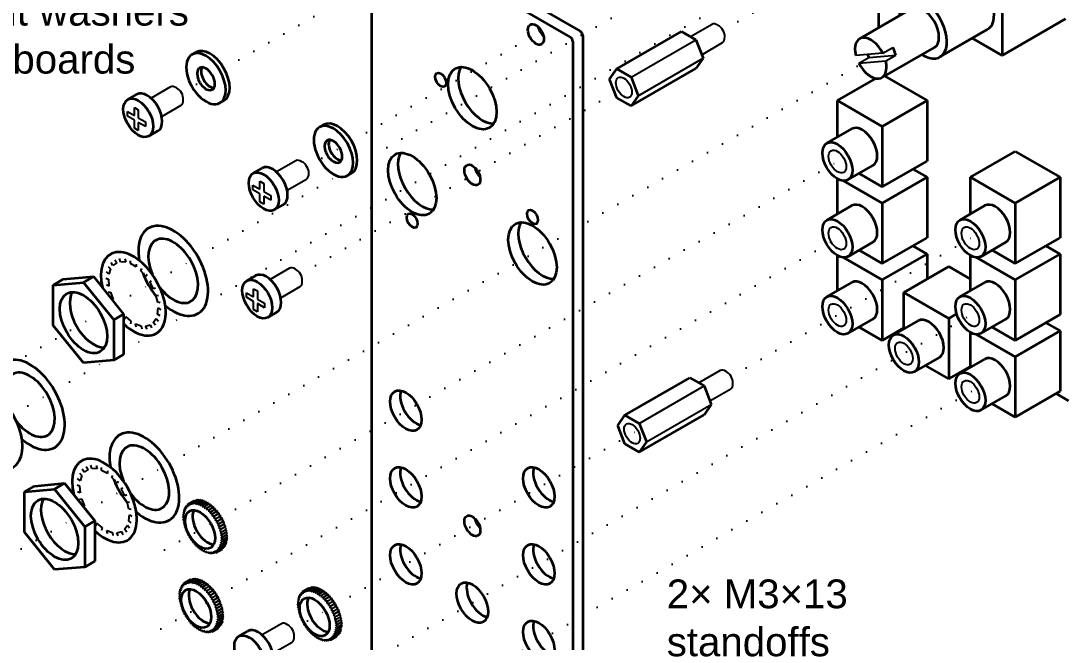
# Model space of a CAD drawing. Header units: millimetres. Extents: x 0 to 420, y 0 to 297.
# Drawn here: x 96.5 to 278.2, y 83.3 to 191.2 of the extents above; entities that cross this region are included whole.
import ezdxf

# ---------------------------------------------------------------- set-up
doc = ezdxf.new("R2010")
doc.units = ezdxf.units.MM
doc.linetypes.add('ACAD_ISO07W100', pattern=[3, 0.1, -2.9])
for name, color, linetype, lineweight, true_color in [('assembly lines', 14, 'ACAD_ISO07W100', 25, 0x800000), ('details', 7, 'Continuous', 25, 0x000000), ('holes', 7, 'Continuous', 35, 0x000000), ('notes', 94, 'Continuous', 25, 0x008000), ('outlines', 7, 'Continuous', 35, 0x000000)]:
    doc.layers.add(name, color=color, linetype=linetype, lineweight=lineweight, true_color=true_color)
doc.styles.add('textstyle33', font='')
doc.styles.add('textstyle34', font='')
doc.styles.get('textstyle33').set_extended_font_data('Nimbus Sans L')
doc.styles.get('textstyle34').set_extended_font_data('Nimbus Sans L')

msp = doc.modelspace()

# ---------------------------------------------------------------- linework, layer by layer
at = {"layer": 'assembly lines'}
for p, q in [((218.47, 189.62), (263, 215.33)), ((154.87, 166.23), (235.12, 212.57)), ((131.79, 182.99), (164.73, 202.01)), ((128.71, 142.24), (224.68, 197.64)), ((153.94, 170.38), (186.73, 189.31)), ((122.26, 114.38), (245.57, 185.58)), ((124.42, 178.74), (129.76, 181.82)), ((145.09, 147.25), (202.24, 180.25)), ((146.21, 165.92), (151.9, 169.2)), ((131.21, 104.94), (239.44, 167.43)), ((127.26, 150.29), (151.51, 164.29)), ((130.55, 91.23), (239.44, 154.09)), ((219.89, 129.48), (262.54, 154.09)), ((120.03, 146.11), (126.04, 149.58)), ((112.96, 142.03), (119.09, 145.57)), ((71.39, 118.03), (110.3, 140.5)), ((120.91, 137.73), (124.94, 140.06)), ((151.62, 76.72), (262.54, 140.76)), ((114.37, 133.96), (118.88, 136.56)), ((102.37, 127.03), (111.26, 132.16)), ((152.48, 63.88), (262.54, 127.42)), ((95.14, 122.85), (101.15, 126.32)), ((151.12, 89.77), (203.67, 120.11)), ((115.02, 110.2), (121.03, 113.67)), ((107.96, 106.12), (114.09, 109.66)), ((62.8, 80.05), (105.29, 104.59)), ((121.48, 99.33), (129.48, 103.95)), ((120.82, 85.61), (128.82, 90.23)), ((143.71, 85.49), (149.39, 88.77))]:
    msp.add_line(p, q, dxfattribs=at)
at = {"layer": 'details'}
for p, q in [((216.57, 190.64), (212.85, 188.49)), ((202.51, 181.46), (213.77, 187.96)), ((214.78, 185.36), (218.4, 187.46)), ((246.23, 185.64), (241.56, 185.22)), ((246.23, 185.64), (247.96, 186.64)), ((203.76, 178.24), (215.02, 184.74)), ((242.08, 183.88), (243.81, 184.88)), ((242.08, 183.88), (246.75, 184.3)), ((243.81, 184.88), (248.48, 185.3)), ((246.75, 184.3), (248.48, 185.3)), ((122.52, 179.76), (119.14, 177.81)), ((120.98, 174.63), (124.35, 176.58)), ((115.02, 174.71), (115.02, 175.51)), ((115.02, 175.51), (116.23, 174.81)), ((116.23, 174.01), (115.02, 174.71)), ((116.23, 176.21), (116.92, 175.81)), ((116.23, 174.81), (116.23, 176.21)), ((116.92, 175.81), (116.92, 174.41)), ((116.23, 172.61), (116.23, 174.01)), ((116.92, 174.41), (118.14, 173.71)), ((118.14, 172.91), (116.92, 173.61)), ((116.92, 173.61), (116.92, 172.21)), ((118.14, 173.71), (118.14, 172.91)), ((116.92, 172.21), (116.23, 172.61)), ((144.3, 166.94), (140.93, 164.99)), ((142.77, 161.81), (146.14, 163.75)), ((136.81, 161.89), (136.81, 162.69)), ((136.81, 162.69), (138.02, 161.99)), ((138.02, 161.19), (136.81, 161.89)), ((138.02, 163.39), (138.71, 162.99)), ((138.02, 161.99), (138.02, 163.39)), ((138.71, 162.99), (138.71, 161.59)), ((138.02, 159.79), (138.02, 161.19)), ((138.71, 161.59), (139.93, 160.89)), ((139.93, 160.09), (138.71, 160.79)), ((138.71, 160.79), (138.71, 159.39)), ((139.93, 160.89), (139.93, 160.09)), ((138.71, 159.39), (138.02, 159.79)), ((112.52, 148.75), (112.19, 149.27)), ((113.18, 149.22), (112.52, 148.75)), ((112.86, 149.74), (113.18, 149.22)), ((113.84, 149.39), (113.67, 149.95)), ((114.75, 149.33), (113.84, 149.39)), ((114.58, 149.9), (114.75, 149.33)), ((115.55, 149.07), (115.55, 149.57)), ((116.54, 148.5), (115.55, 149.07)), ((111.8, 147.25), (111.39, 147.65)), ((111.7, 148.57), (112.11, 148.17)), ((112.11, 148.17), (111.8, 147.25)), ((116.54, 149), (116.54, 148.5)), ((117.34, 147.84), (117.52, 148.2)), ((118.25, 146.85), (117.34, 147.84)), ((118.43, 147.2), (118.25, 146.85)), ((143.19, 148.27), (139.81, 146.32)), ((111.28, 146.57), (111.72, 146.37)), ((111.72, 146.37), (111.82, 145.16)), ((118.91, 145.91), (119.23, 146.06)), ((119.58, 144.67), (118.91, 145.91)), ((111.82, 145.16), (111.39, 145.36)), ((111.7, 144.09), (112.07, 144.12)), ((112.07, 144.12), (112.57, 142.84)), ((119.9, 144.82), (119.58, 144.67)), ((120.29, 142.35), (119.98, 143.62)), ((119.98, 143.62), (120.4, 143.54)), ((135.69, 143.22), (135.69, 144.02)), ((135.69, 144.02), (136.9, 143.32)), ((136.9, 144.72), (137.6, 144.32)), ((136.9, 143.32), (136.9, 144.72)), ((137.6, 144.32), (137.6, 142.92)), ((141.65, 143.14), (145.02, 145.09)), ((112.57, 142.84), (112.33, 142.82)), ((120.71, 142.27), (120.29, 142.35)), ((136.9, 142.52), (135.69, 143.22)), ((136.9, 141.12), (136.9, 142.52)), ((137.6, 142.92), (138.81, 142.22)), ((138.81, 141.42), (137.6, 142.12)), ((137.6, 142.12), (137.6, 140.72)), ((138.81, 142.22), (138.81, 141.42)), ((120.27, 140.29), (120.38, 141.37)), ((120.71, 139.98), (120.27, 140.29)), ((120.38, 141.37), (120.81, 141.07)), ((137.6, 140.72), (136.9, 141.12)), ((114.58, 139.43), (114.67, 139.87)), ((114.67, 139.87), (115.64, 139.07)), ((115.64, 139.07), (115.55, 138.63)), ((116.54, 138.06), (116.45, 138.6)), ((116.45, 138.6), (117.43, 138.28)), ((117.43, 138.28), (117.52, 137.74)), ((118.17, 138.23), (118.98, 138.44)), ((118.43, 137.68), (118.17, 138.23)), ((118.98, 138.44), (119.23, 137.89)), ((119.52, 138.83), (120.02, 139.54)), ((119.9, 138.36), (119.52, 138.83)), ((120.02, 139.54), (120.4, 139.07)), ((217.99, 130.5), (214.27, 128.35)), ((203.94, 121.32), (215.19, 127.82)), ((216.2, 125.22), (219.83, 127.32)), ((205.18, 118.1), (216.44, 124.6)), ((107.51, 112.84), (107.19, 113.36)), ((108.18, 113.31), (107.51, 112.84)), ((107.86, 113.83), (108.18, 113.31)), ((108.84, 113.48), (108.66, 114.04)), ((109.75, 113.42), (108.84, 113.48)), ((109.57, 113.99), (109.75, 113.42)), ((110.54, 113.16), (110.54, 113.66)), ((111.54, 112.59), (110.54, 113.16)), ((111.54, 113.09), (111.54, 112.59)), ((106.8, 111.34), (106.38, 111.74)), ((106.69, 112.66), (107.11, 112.26)), ((107.11, 112.26), (106.8, 111.34)), ((112.34, 111.93), (112.51, 112.29)), ((113.25, 110.94), (112.34, 111.93)), ((113.42, 111.29), (113.25, 110.94)), ((106.28, 110.66), (106.71, 110.46)), ((106.82, 109.25), (106.38, 109.45)), ((106.71, 110.46), (106.82, 109.25)), ((113.91, 110), (114.23, 110.15)), ((114.57, 108.76), (113.91, 110)), ((106.69, 108.18), (107.07, 108.21)), ((107.07, 108.21), (107.57, 106.93)), ((114.9, 108.91), (114.57, 108.76)), ((115.29, 106.44), (114.98, 107.71)), ((114.98, 107.71), (115.39, 107.63)), ((125.5, 107.3), (126.63, 107.95)), ((125.5, 107.3), (125.59, 106.9)), ((125.81, 107.06), (125.5, 107.3)), ((125.76, 107.45), (125.81, 107.06)), ((126.06, 107.18), (125.76, 107.45)), ((126.04, 107.55), (126.06, 107.18)), ((126.33, 107.25), (126.04, 107.55)), ((126.45, 107.4), (126.14, 107.61)), ((126.35, 107.6), (126.33, 107.25)), ((126.35, 107.6), (127.21, 108.1)), ((126.62, 107.27), (126.35, 107.6)), ((126.37, 107.8), (126.45, 107.4)), ((126.68, 107.56), (126.37, 107.8)), ((126.67, 107.6), (126.62, 107.27)), ((126.63, 107.95), (126.68, 107.56)), ((126.93, 107.68), (126.63, 107.95)), ((126.67, 107.6), (127.54, 108.1)), ((126.93, 107.25), (126.67, 107.6)), ((127.01, 107.56), (126.93, 107.25)), ((127.01, 107.56), (127.87, 108.06)), ((127.25, 107.19), (127.01, 107.56)), ((127.32, 107.98), (127.21, 108.1)), ((127.36, 107.46), (127.25, 107.19)), ((127.36, 107.46), (128.22, 107.96)), ((127.58, 107.08), (127.36, 107.46)), ((127.66, 107.94), (127.54, 108.1)), ((127.72, 107.32), (127.58, 107.08)), ((127.72, 107.32), (128.58, 107.82)), ((127.91, 106.93), (127.72, 107.32)), ((128.01, 107.84), (127.87, 108.06)), ((128.08, 107.14), (128.94, 107.64)), ((128.44, 107.58), (128.22, 107.96)), ((128.44, 106.9), (129.31, 107.4)), ((128.73, 107.51), (128.58, 107.82)), ((129.09, 107.28), (128.94, 107.64)), ((129.45, 107), (129.31, 107.4)), ((107.57, 106.93), (107.33, 106.91)), ((115.27, 104.37), (115.37, 105.46)), ((115.7, 106.36), (115.29, 106.44)), ((115.37, 105.46), (115.81, 105.16)), ((124.63, 105.54), (124.88, 105.18)), ((124.91, 105.54), (124.63, 105.54)), ((124.69, 105.92), (124.91, 105.54)), ((124.98, 105.88), (124.69, 105.92)), ((124.78, 106.27), (124.98, 105.88)), ((125.09, 106.19), (124.78, 106.27)), ((124.91, 106.59), (125.09, 106.19)), ((125.22, 106.46), (124.91, 106.59)), ((125.08, 106.87), (125.22, 106.46)), ((125.39, 106.7), (125.08, 106.87)), ((125.28, 107.11), (125.39, 106.7)), ((125.59, 106.9), (125.28, 107.11)), ((128.08, 107.14), (127.91, 106.93)), ((128.25, 106.73), (128.08, 107.14)), ((128.44, 106.9), (128.25, 106.73)), ((128.58, 106.5), (128.44, 106.9)), ((128.8, 106.63), (128.58, 106.5)), ((128.8, 106.63), (129.66, 107.13)), ((128.91, 106.23), (128.8, 106.63)), ((129.15, 106.32), (128.91, 106.23)), ((129.15, 106.32), (130.01, 106.82)), ((129.23, 105.93), (129.15, 106.32)), ((129.49, 105.98), (129.23, 105.93)), ((129.66, 107.13), (129.45, 107)), ((129.49, 105.98), (130.35, 106.48)), ((129.53, 105.59), (129.49, 105.98)), ((129.81, 105.6), (129.53, 105.59)), ((129.77, 106.73), (129.66, 107.13)), ((130.01, 106.82), (129.77, 106.73)), ((129.81, 105.6), (130.68, 106.1)), ((129.82, 105.23), (129.81, 105.6)), ((130.09, 106.43), (130.01, 106.82)), ((130.35, 106.48), (130.09, 106.43)), ((130.11, 105.2), (130.98, 105.7)), ((130.4, 106.09), (130.35, 106.48)), ((130.68, 106.1), (130.4, 106.09)), ((130.69, 105.73), (130.68, 106.1)), ((130.98, 105.7), (130.69, 105.73)), ((130.96, 105.35), (130.98, 105.7)), ((109.57, 103.52), (109.66, 103.96)), ((109.66, 103.96), (110.64, 103.16)), ((114.52, 102.92), (115.02, 103.63)), ((115.02, 103.63), (115.39, 103.16)), ((115.7, 104.07), (115.27, 104.37)), ((124.88, 105.18), (124.61, 105.14)), ((124.61, 105.14), (124.88, 104.79)), ((124.88, 104.79), (124.63, 104.71)), ((124.63, 104.71), (124.91, 104.38)), ((124.91, 104.38), (124.69, 104.26)), ((124.69, 104.26), (124.98, 103.97)), ((124.98, 103.97), (124.78, 103.8)), ((124.78, 103.8), (125.09, 103.54)), ((130.11, 105.2), (129.82, 105.23)), ((130.09, 104.85), (130.11, 105.2)), ((130.4, 104.77), (130.09, 104.85)), ((130.34, 104.44), (130.4, 104.77)), ((130.65, 104.33), (130.34, 104.44)), ((130.4, 104.77), (131.26, 105.27)), ((130.57, 104.03), (130.65, 104.33)), ((130.88, 103.87), (130.57, 104.03)), ((130.65, 104.33), (131.52, 104.83)), ((130.77, 103.6), (130.88, 103.87)), ((131.08, 103.4), (130.77, 103.6)), ((130.88, 103.87), (131.75, 104.37)), ((131.26, 105.27), (130.96, 105.35)), ((131.08, 103.4), (131.94, 103.9)), ((131.21, 104.94), (131.26, 105.27)), ((131.52, 104.83), (131.21, 104.94)), ((131.43, 104.53), (131.52, 104.83)), ((131.75, 104.37), (131.43, 104.53)), ((131.63, 104.1), (131.75, 104.37)), ((131.94, 103.9), (131.63, 104.1)), ((131.8, 103.67), (131.94, 103.9)), ((132.11, 103.44), (131.8, 103.67)), ((110.64, 103.16), (110.54, 102.72)), ((111.54, 102.15), (111.45, 102.69)), ((111.45, 102.69), (112.42, 102.37)), ((112.42, 102.37), (112.51, 101.82)), ((113.17, 102.32), (113.97, 102.53)), ((113.42, 101.77), (113.17, 102.32)), ((113.97, 102.53), (114.23, 101.98)), ((114.9, 102.45), (114.52, 102.92)), ((125.09, 103.54), (124.91, 103.34)), ((124.91, 103.34), (125.22, 103.1)), ((125.22, 103.1), (125.08, 102.87)), ((125.08, 102.87), (125.39, 102.67)), ((125.39, 102.67), (125.28, 102.4)), ((125.28, 102.4), (125.59, 102.25)), ((125.59, 102.25), (125.5, 101.95)), ((125.5, 101.95), (125.81, 101.83)), ((125.81, 101.83), (125.76, 101.5)), ((130.93, 103.17), (131.08, 103.4)), ((131.24, 102.94), (130.93, 103.17)), ((131.07, 102.73), (131.24, 102.94)), ((131.37, 102.47), (131.07, 102.73)), ((131.17, 102.31), (131.37, 102.47)), ((131.47, 102.01), (131.17, 102.31)), ((131.24, 102.94), (132.11, 103.44)), ((131.24, 101.89), (131.47, 102.01)), ((131.52, 101.56), (131.24, 101.89)), ((131.37, 102.47), (132.24, 102.97)), ((131.47, 102.01), (132.33, 102.51)), ((131.52, 101.56), (132.39, 102.06)), ((131.94, 103.23), (132.11, 103.44)), ((132.24, 102.97), (131.94, 103.23)), ((132.04, 102.81), (132.24, 102.97)), ((132.33, 102.51), (132.04, 102.81)), ((132.11, 102.39), (132.33, 102.51)), ((132.39, 102.06), (132.11, 102.39)), ((132.41, 101.64), (132.18, 101.94)), ((125.76, 101.5), (126.06, 101.42)), ((126.06, 101.42), (126.04, 101.08)), ((126.04, 101.08), (126.33, 101.04)), ((126.33, 101.04), (126.35, 100.67)), ((126.35, 100.67), (126.62, 100.68)), ((126.62, 100.68), (126.67, 100.3)), ((126.67, 100.3), (126.93, 100.34)), ((126.93, 100.34), (127.01, 99.95)), ((127.01, 99.95), (127.25, 100.04)), ((127.25, 100.04), (127.36, 99.64)), ((131.24, 99.68), (131.07, 100.08)), ((131.07, 100.08), (131.37, 100)), ((131.37, 100), (131.17, 100.39)), ((131.47, 100.35), (131.24, 100.73)), ((131.24, 99.68), (132.11, 100.18)), ((131.54, 101.14), (131.28, 101.48)), ((131.52, 100.73), (131.28, 101.09)), ((132.24, 100.5), (131.37, 100)), ((131.47, 100.35), (132.33, 100.85)), ((132.39, 101.23), (131.52, 100.73)), ((131.54, 101.14), (132.41, 101.64)), ((131.75, 99.67), (131.63, 100.07)), ((131.63, 100.07), (131.94, 99.9)), ((131.94, 99.9), (131.8, 100.31)), ((131.8, 100.31), (132.11, 100.18)), ((132.11, 100.18), (131.94, 100.58)), ((131.94, 100.58), (132.24, 100.5)), ((132.24, 100.5), (132.12, 100.73)), ((132.33, 100.85), (132.18, 101.11)), ((132.39, 101.23), (132.2, 101.51)), ((127.36, 99.64), (127.58, 99.77)), ((127.58, 99.77), (127.72, 99.37)), ((127.72, 99.37), (127.91, 99.54)), ((127.91, 99.54), (128.08, 99.14)), ((128.08, 99.14), (128.25, 99.34)), ((128.25, 99.34), (128.44, 98.95)), ((128.44, 98.95), (128.58, 99.19)), ((128.58, 99.19), (128.8, 98.81)), ((128.8, 98.81), (128.91, 99.08)), ((128.91, 99.08), (129.15, 98.71)), ((129.15, 98.71), (129.23, 99.02)), ((129.23, 99.02), (129.49, 98.67)), ((129.49, 98.67), (129.53, 99)), ((129.53, 99), (129.81, 98.67)), ((129.81, 98.67), (129.82, 99.03)), ((129.82, 99.03), (130.11, 98.72)), ((130.11, 98.72), (130.09, 99.1)), ((130.09, 99.1), (130.4, 98.82)), ((130.4, 98.82), (130.34, 99.21)), ((130.34, 99.21), (130.65, 98.97)), ((130.4, 98.82), (131.52, 99.47)), ((130.65, 98.97), (130.57, 99.37)), ((130.57, 99.37), (130.88, 99.17)), ((130.88, 99.17), (130.77, 99.57)), ((130.77, 99.57), (131.08, 99.4)), ((131.08, 99.4), (130.93, 99.81)), ((130.93, 99.81), (131.24, 99.68)), ((130.98, 99.22), (130.96, 99.6)), ((130.96, 99.6), (131.26, 99.32)), ((131.26, 99.32), (131.21, 99.71)), ((131.21, 99.71), (131.52, 99.47)), ((131.52, 99.47), (131.43, 99.87)), ((131.43, 99.87), (131.75, 99.67)), ((124.25, 92.87), (124.43, 92.47)), ((124.56, 92.75), (124.25, 92.87)), ((124.42, 93.15), (124.56, 92.75)), ((124.73, 92.99), (124.42, 93.15)), ((124.61, 93.39), (124.73, 92.99)), ((124.93, 93.19), (124.61, 93.39)), ((124.84, 93.58), (125.97, 94.23)), ((124.84, 93.58), (124.93, 93.19)), ((125.15, 93.34), (124.84, 93.58)), ((125.1, 93.73), (125.15, 93.34)), ((125.4, 93.46), (125.1, 93.73)), ((125.38, 93.83), (125.4, 93.46)), ((125.67, 93.53), (125.38, 93.83)), ((125.79, 93.69), (125.48, 93.89)), ((125.69, 93.88), (125.67, 93.53)), ((125.69, 93.88), (126.55, 94.38)), ((125.96, 93.56), (125.69, 93.88)), ((125.71, 94.08), (125.79, 93.69)), ((126.02, 93.84), (125.71, 94.08)), ((126.01, 93.89), (125.96, 93.56)), ((125.97, 94.23), (126.02, 93.84)), ((126.27, 93.96), (125.97, 94.23)), ((126.01, 93.89), (126.87, 94.39)), ((126.27, 93.54), (126.01, 93.89)), ((126.35, 93.84), (126.27, 93.54)), ((126.35, 93.84), (127.21, 94.34)), ((126.59, 93.47), (126.35, 93.84)), ((126.66, 94.26), (126.55, 94.38)), ((126.7, 93.75), (126.59, 93.47)), ((126.7, 93.75), (127.56, 94.25)), ((126.92, 93.36), (126.7, 93.75)), ((127, 94.22), (126.87, 94.39)), ((127.06, 93.61), (126.92, 93.36)), ((127.06, 93.61), (127.92, 94.11)), ((127.25, 93.21), (127.06, 93.61)), ((127.35, 94.13), (127.21, 94.34)), ((127.42, 93.42), (127.25, 93.21)), ((127.42, 93.42), (128.28, 93.92)), ((127.59, 93.02), (127.42, 93.42)), ((127.78, 93.86), (127.56, 94.25)), ((127.78, 93.19), (127.59, 93.02)), ((127.78, 93.19), (128.65, 93.69)), ((127.92, 92.78), (127.78, 93.19)), ((128.07, 93.8), (127.92, 94.11)), ((128.14, 92.92), (127.92, 92.78)), ((128.14, 92.92), (129, 93.42)), ((128.25, 92.51), (128.14, 92.92)), ((128.43, 93.56), (128.28, 93.92)), ((128.49, 92.61), (129.35, 93.11)), ((128.78, 93.28), (128.65, 93.69)), ((129, 93.42), (128.78, 93.28)), ((128.83, 92.26), (129.69, 92.76)), ((129.11, 93.01), (129, 93.42)), ((129.35, 93.11), (129.11, 93.01)), ((129.43, 92.71), (129.35, 93.11)), ((129.69, 92.76), (129.43, 92.71)), ((129.74, 92.38), (129.69, 92.76)), ((145.41, 92.12), (146.53, 92.77)), ((146.25, 92.42), (147.12, 92.92)), ((146.53, 92.77), (146.59, 92.38)), ((146.84, 92.5), (146.53, 92.77)), ((146.58, 92.43), (147.44, 92.93)), ((146.92, 92.38), (147.78, 92.88)), ((147.22, 92.8), (147.12, 92.92)), ((147.27, 92.29), (148.13, 92.79)), ((147.57, 92.76), (147.44, 92.93)), ((147.92, 92.67), (147.78, 92.88)), ((148.35, 92.4), (148.13, 92.79)), ((124.22, 91.46), (123.95, 91.42)), ((123.95, 91.42), (124.22, 91.07)), ((123.97, 91.83), (124.22, 91.46)), ((124.25, 91.83), (123.97, 91.83)), ((124.22, 91.07), (123.97, 90.99)), ((123.97, 90.99), (124.25, 90.67)), ((124.03, 92.21), (124.25, 91.83)), ((124.32, 92.16), (124.03, 92.21)), ((124.12, 92.56), (124.32, 92.16)), ((124.43, 92.47), (124.12, 92.56)), ((128.49, 92.61), (128.25, 92.51)), ((128.57, 92.21), (128.49, 92.61)), ((128.83, 92.26), (128.57, 92.21)), ((128.87, 91.88), (128.83, 92.26)), ((129.15, 91.88), (128.87, 91.88)), ((129.15, 91.88), (130.02, 92.38)), ((129.16, 91.51), (129.15, 91.88)), ((129.45, 91.48), (129.16, 91.51)), ((129.43, 91.13), (129.45, 91.48)), ((129.74, 91.05), (129.43, 91.13)), ((129.45, 91.48), (130.32, 91.98)), ((129.68, 90.73), (129.74, 91.05)), ((130.02, 92.38), (129.74, 92.38)), ((129.74, 91.05), (130.6, 91.55)), ((129.99, 90.61), (130.86, 91.11)), ((130.03, 92.01), (130.02, 92.38)), ((130.32, 91.98), (130.03, 92.01)), ((130.3, 91.63), (130.32, 91.98)), ((130.6, 91.55), (130.3, 91.63)), ((130.55, 91.23), (130.6, 91.55)), ((130.86, 91.11), (130.55, 91.23)), ((130.77, 90.81), (130.86, 91.11)), ((144.69, 91.1), (144.89, 90.7)), ((144.99, 91.01), (144.69, 91.1)), ((144.82, 91.41), (144.99, 91.01)), ((145.13, 91.29), (144.82, 91.41)), ((144.99, 91.69), (145.13, 91.29)), ((145.3, 91.53), (144.99, 91.69)), ((145.18, 91.93), (145.3, 91.53)), ((145.5, 91.73), (145.18, 91.93)), ((145.41, 92.12), (145.5, 91.73)), ((145.72, 91.88), (145.41, 92.12)), ((145.67, 92.27), (145.72, 91.88)), ((145.97, 92), (145.67, 92.27)), ((145.95, 92.37), (145.97, 92)), ((146.24, 92.07), (145.95, 92.37)), ((146.36, 92.23), (146.05, 92.43)), ((146.25, 92.42), (146.24, 92.07)), ((146.53, 92.1), (146.25, 92.42)), ((146.28, 92.62), (146.36, 92.23)), ((146.59, 92.38), (146.28, 92.62)), ((146.58, 92.43), (146.53, 92.1)), ((146.84, 92.08), (146.58, 92.43)), ((146.92, 92.38), (146.84, 92.08)), ((147.16, 92.01), (146.92, 92.38)), ((147.27, 92.29), (147.16, 92.01)), ((147.49, 91.9), (147.27, 92.29)), ((147.62, 92.15), (147.49, 91.9)), ((147.62, 92.15), (148.49, 92.65)), ((147.82, 91.75), (147.62, 92.15)), ((147.99, 91.96), (147.82, 91.75)), ((147.99, 91.96), (148.85, 92.46)), ((148.15, 91.56), (147.99, 91.96)), ((148.35, 91.73), (148.15, 91.56)), ((148.35, 91.73), (149.21, 92.23)), ((148.49, 91.32), (148.35, 91.73)), ((148.64, 92.34), (148.49, 92.65)), ((148.71, 91.46), (148.49, 91.32)), ((148.71, 91.46), (149.57, 91.96)), ((148.82, 91.05), (148.71, 91.46)), ((149.06, 91.15), (148.82, 91.05)), ((149, 92.1), (148.85, 92.46)), ((149.06, 91.15), (149.92, 91.65)), ((149.13, 90.75), (149.06, 91.15)), ((149.35, 91.82), (149.21, 92.23)), ((149.57, 91.96), (149.35, 91.82)), ((149.4, 90.8), (150.26, 91.3)), ((149.68, 91.55), (149.57, 91.96)), ((149.92, 91.65), (149.68, 91.55)), ((149.72, 90.42), (150.58, 90.92)), ((150, 91.25), (149.92, 91.65)), ((150.26, 91.3), (150, 91.25)), ((150.31, 90.92), (150.26, 91.3)), ((150.58, 90.92), (150.31, 90.92)), ((150.6, 90.55), (150.58, 90.92)), ((124.25, 90.67), (124.03, 90.54)), ((124.03, 90.54), (124.32, 90.25)), ((124.32, 90.25), (124.12, 90.09)), ((124.12, 90.09), (124.43, 89.82)), ((124.43, 89.82), (124.25, 89.62)), ((124.25, 89.62), (124.56, 89.39)), ((124.56, 89.39), (124.42, 89.15)), ((124.42, 89.15), (124.73, 88.96)), ((129.99, 90.61), (129.68, 90.73)), ((129.91, 90.31), (129.99, 90.61)), ((130.22, 90.15), (129.91, 90.31)), ((130.1, 89.88), (130.22, 90.15)), ((130.42, 89.69), (130.1, 89.88)), ((130.22, 90.15), (131.09, 90.65)), ((130.27, 89.45), (130.42, 89.69)), ((130.58, 89.22), (130.27, 89.45)), ((130.41, 89.02), (130.58, 89.22)), ((130.42, 89.69), (131.28, 90.19)), ((130.58, 89.22), (131.45, 89.72)), ((130.71, 88.75), (131.58, 89.25)), ((131.09, 90.65), (130.77, 90.81)), ((130.97, 90.38), (131.09, 90.65)), ((131.28, 90.19), (130.97, 90.38)), ((131.14, 89.95), (131.28, 90.19)), ((131.45, 89.72), (131.14, 89.95)), ((131.27, 89.52), (131.45, 89.72)), ((131.58, 89.25), (131.27, 89.52)), ((131.38, 89.09), (131.58, 89.25)), ((131.67, 88.79), (131.38, 89.09)), ((144.79, 90), (144.52, 89.96)), ((144.52, 89.96), (144.79, 89.61)), ((144.54, 90.37), (144.79, 90)), ((144.82, 90.37), (144.54, 90.37)), ((144.79, 89.61), (144.54, 89.53)), ((144.54, 89.53), (144.82, 89.21)), ((144.6, 90.75), (144.82, 90.37)), ((144.89, 90.7), (144.6, 90.75)), ((144.82, 89.21), (144.6, 89.08)), ((144.6, 89.08), (144.89, 88.79)), ((149.4, 90.8), (149.13, 90.75)), ((149.44, 90.42), (149.4, 90.8)), ((149.72, 90.42), (149.44, 90.42)), ((149.73, 90.05), (149.72, 90.42)), ((150.02, 90.02), (149.73, 90.05)), ((150, 89.67), (150.02, 90.02)), ((150.3, 89.59), (150, 89.67)), ((150.02, 90.02), (150.89, 90.52)), ((150.25, 89.27), (150.3, 89.59)), ((150.56, 89.15), (150.25, 89.27)), ((150.3, 89.59), (151.17, 90.09)), ((150.48, 88.85), (150.56, 89.15)), ((150.56, 89.15), (151.43, 89.65)), ((150.89, 90.52), (150.6, 90.55)), ((150.79, 88.69), (151.66, 89.19)), ((150.87, 90.17), (150.89, 90.52)), ((151.17, 90.09), (150.87, 90.17)), ((151.12, 89.77), (151.17, 90.09)), ((151.43, 89.65), (151.12, 89.77)), ((151.34, 89.35), (151.43, 89.65)), ((151.66, 89.19), (151.34, 89.35)), ((151.54, 88.92), (151.66, 89.19)), ((124.73, 88.96), (124.61, 88.69)), ((124.61, 88.69), (124.93, 88.53)), ((124.93, 88.53), (124.84, 88.23)), ((124.84, 88.23), (125.15, 88.11)), ((125.15, 88.11), (125.1, 87.78)), ((125.1, 87.78), (125.4, 87.71)), ((125.4, 87.71), (125.38, 87.36)), ((125.38, 87.36), (125.67, 87.32)), ((125.67, 87.32), (125.69, 86.95)), ((130.71, 88.75), (130.41, 89.02)), ((130.51, 88.59), (130.71, 88.75)), ((130.81, 88.29), (130.51, 88.59)), ((130.58, 88.17), (130.81, 88.29)), ((130.86, 87.85), (130.58, 88.17)), ((130.88, 87.42), (130.62, 87.77)), ((130.86, 87.01), (130.62, 87.38)), ((130.81, 88.29), (131.67, 88.79)), ((130.86, 87.85), (131.73, 88.35)), ((131.73, 87.51), (130.86, 87.01)), ((130.88, 87.42), (131.75, 87.92)), ((131.45, 88.67), (131.67, 88.79)), ((131.73, 88.35), (131.45, 88.67)), ((131.75, 87.92), (131.51, 88.22)), ((131.67, 87.13), (131.52, 87.39)), ((131.73, 87.51), (131.54, 87.8)), ((144.89, 88.79), (144.69, 88.63)), ((144.69, 88.63), (144.99, 88.36)), ((144.99, 88.36), (144.82, 88.16)), ((144.82, 88.16), (145.13, 87.93)), ((145.13, 87.93), (144.99, 87.69)), ((144.99, 87.69), (145.3, 87.5)), ((145.3, 87.5), (145.18, 87.23)), ((150.79, 88.69), (150.48, 88.85)), ((150.67, 88.42), (150.79, 88.69)), ((150.99, 88.23), (150.67, 88.42)), ((150.84, 87.99), (150.99, 88.23)), ((151.15, 87.76), (150.84, 87.99)), ((150.98, 87.56), (151.15, 87.76)), ((151.28, 87.29), (150.98, 87.56)), ((150.99, 88.23), (151.85, 88.73)), ((151.08, 87.13), (151.28, 87.29)), ((151.15, 87.76), (152.02, 88.26)), ((151.28, 87.29), (152.15, 87.79)), ((151.38, 86.83), (152.24, 87.33)), ((151.85, 88.73), (151.54, 88.92)), ((151.71, 88.49), (151.85, 88.73)), ((152.02, 88.26), (151.71, 88.49)), ((151.84, 88.06), (152.02, 88.26)), ((152.15, 87.79), (151.84, 88.06)), ((151.95, 87.63), (152.15, 87.79)), ((152.24, 87.33), (151.95, 87.63)), ((152.02, 87.21), (152.24, 87.33)), ((125.69, 86.95), (125.96, 86.96)), ((125.96, 86.96), (126.01, 86.58)), ((126.01, 86.58), (126.27, 86.63)), ((126.27, 86.63), (126.35, 86.23)), ((126.35, 86.23), (126.59, 86.32)), ((126.59, 86.32), (126.7, 85.92)), ((126.7, 85.92), (126.92, 86.05)), ((126.92, 86.05), (127.06, 85.65)), ((127.06, 85.65), (127.25, 85.82)), ((127.25, 85.82), (127.42, 85.42)), ((127.42, 85.42), (127.59, 85.63)), ((127.59, 85.63), (127.78, 85.23)), ((127.78, 85.23), (127.92, 85.48)), ((127.92, 85.48), (128.14, 85.09)), ((129.74, 85.11), (129.68, 85.49)), ((129.68, 85.49), (129.99, 85.26)), ((129.74, 85.11), (130.86, 85.76)), ((129.99, 85.26), (129.91, 85.65)), ((129.91, 85.65), (130.22, 85.45)), ((130.22, 85.45), (130.1, 85.85)), ((130.1, 85.85), (130.42, 85.69)), ((130.42, 85.69), (130.27, 86.09)), ((130.27, 86.09), (130.58, 85.96)), ((130.32, 85.51), (130.3, 85.88)), ((130.3, 85.88), (130.6, 85.61)), ((130.58, 85.96), (130.41, 86.37)), ((130.41, 86.37), (130.71, 86.28)), ((130.71, 86.28), (130.51, 86.67)), ((130.6, 85.61), (130.55, 85.99)), ((130.55, 85.99), (130.86, 85.76)), ((130.81, 86.63), (130.58, 87.01)), ((130.58, 85.96), (131.45, 86.46)), ((131.58, 86.78), (130.71, 86.28)), ((130.86, 85.76), (130.77, 86.15)), ((130.77, 86.15), (131.09, 85.95)), ((130.81, 86.63), (131.67, 87.13)), ((131.09, 85.95), (130.97, 86.35)), ((130.97, 86.35), (131.28, 86.19)), ((131.28, 86.19), (131.14, 86.59)), ((131.14, 86.59), (131.45, 86.46)), ((131.45, 86.46), (131.27, 86.87)), ((131.27, 86.87), (131.58, 86.78)), ((131.58, 86.78), (131.46, 87.01)), ((141.8, 86.51), (138.43, 84.56)), ((145.18, 87.23), (145.5, 87.07)), ((145.5, 87.07), (145.41, 86.77)), ((145.41, 86.77), (145.72, 86.65)), ((145.72, 86.65), (145.67, 86.32)), ((145.67, 86.32), (145.97, 86.25)), ((145.97, 86.25), (145.95, 85.9)), ((145.95, 85.9), (146.24, 85.86)), ((146.24, 85.86), (146.25, 85.5)), ((146.25, 85.5), (146.53, 85.5)), ((146.53, 85.5), (146.58, 85.12)), ((151.38, 86.83), (151.08, 87.13)), ((151.15, 86.71), (151.38, 86.83)), ((151.43, 86.39), (151.15, 86.71)), ((151.38, 85.17), (151.15, 85.55)), ((151.45, 85.96), (151.19, 86.31)), ((151.43, 85.55), (151.19, 85.92)), ((151.38, 85.17), (152.24, 85.67)), ((151.43, 86.39), (152.3, 86.89)), ((152.3, 86.05), (151.43, 85.55)), ((151.45, 85.96), (152.32, 86.46)), ((152.3, 86.89), (152.02, 87.21)), ((152.15, 85.32), (152.03, 85.55)), ((152.32, 86.46), (152.08, 86.76)), ((152.24, 85.67), (152.09, 85.93)), ((152.3, 86.05), (152.11, 86.34)), ((128.14, 85.09), (128.25, 85.37)), ((128.25, 85.37), (128.49, 85)), ((128.49, 85), (128.57, 85.3)), ((128.57, 85.3), (128.83, 84.95)), ((128.83, 84.95), (128.87, 85.28)), ((128.87, 85.28), (129.15, 84.95)), ((129.15, 84.95), (129.16, 85.31)), ((129.16, 85.31), (129.45, 85.01)), ((129.45, 85.01), (129.43, 85.38)), ((129.43, 85.38), (129.74, 85.11)), ((146.58, 85.12), (146.84, 85.17)), ((146.84, 85.17), (146.92, 84.77)), ((146.92, 84.77), (147.16, 84.86)), ((147.16, 84.86), (147.27, 84.46)), ((147.27, 84.46), (147.49, 84.59)), ((147.49, 84.59), (147.62, 84.19)), ((147.62, 84.19), (147.82, 84.36)), ((147.82, 84.36), (147.99, 83.96)), ((147.99, 83.96), (148.15, 84.17)), ((148.15, 84.17), (148.35, 83.77)), ((148.35, 83.77), (148.49, 84.02)), ((148.49, 84.02), (148.71, 83.63)), ((148.71, 83.63), (148.82, 83.91)), ((148.82, 83.91), (149.06, 83.54)), ((149.06, 83.54), (149.13, 83.84)), ((149.13, 83.84), (149.4, 83.49)), ((149.4, 83.49), (149.44, 83.82)), ((149.44, 83.82), (149.72, 83.49)), ((149.72, 83.49), (149.73, 83.85)), ((149.73, 83.85), (150.02, 83.55)), ((150.02, 83.55), (150, 83.92)), ((150, 83.92), (150.3, 83.65)), ((150.3, 83.65), (150.25, 84.03)), ((150.25, 84.03), (150.56, 83.8)), ((150.3, 83.65), (151.43, 84.3)), ((150.56, 83.8), (150.48, 84.19)), ((150.48, 84.19), (150.79, 83.99)), ((150.79, 83.99), (150.67, 84.39)), ((150.67, 84.39), (150.99, 84.23)), ((150.99, 84.23), (150.84, 84.63)), ((150.84, 84.63), (151.15, 84.51)), ((150.89, 84.05), (150.87, 84.42)), ((150.87, 84.42), (151.17, 84.15)), ((151.15, 84.51), (150.98, 84.91)), ((150.98, 84.91), (151.28, 84.82)), ((151.28, 84.82), (151.08, 85.21)), ((151.17, 84.15), (151.12, 84.53)), ((151.12, 84.53), (151.43, 84.3)), ((151.15, 84.51), (152.02, 85.01)), ((152.15, 85.32), (151.28, 84.82)), ((151.43, 84.3), (151.34, 84.69)), ((151.34, 84.69), (151.66, 84.49)), ((151.66, 84.49), (151.54, 84.89)), ((151.54, 84.89), (151.85, 84.73)), ((151.85, 84.73), (151.71, 85.13)), ((151.71, 85.13), (152.02, 85.01)), ((152.02, 85.01), (151.84, 85.41)), ((151.84, 85.41), (152.15, 85.32)), ((140.27, 81.38), (143.64, 83.33))]:
    msp.add_line(p, q, dxfattribs=at)
for centre, major_axis, start_param, end_param in [((217.48, 189.05), (-0.92, 1.59), 5.403174, 0), ((217.72, 189.18), (-0.75, 1.3), 3.822504, 5.602278), ((217.48, 189.05), (-0.92, 1.59), 3.141593, 4.021609), ((123.43, 178.17), (-0.92, 1.59), 5.403174, 0), ((123.67, 178.3), (-0.75, 1.3), 3.822504, 5.602278), ((123.43, 178.17), (-0.92, 1.59), 3.141593, 4.021609), ((145.22, 165.35), (-0.92, 1.59), 5.403174, 0), ((145.46, 165.48), (-0.75, 1.3), 3.822504, 5.602278), ((145.22, 165.35), (-0.92, 1.59), 3.141593, 4.021609), ((144.1, 146.68), (-0.92, 1.59), 5.403174, 0), ((144.34, 146.81), (-0.75, 1.3), 3.822504, 5.602278), ((144.1, 146.68), (-0.92, 1.59), 3.141593, 4.021609), ((218.91, 128.91), (-0.92, 1.59), 5.403174, 0), ((219.14, 129.04), (-0.75, 1.3), 3.822504, 5.602278), ((218.91, 128.91), (-0.92, 1.59), 3.141593, 4.021609), ((142.72, 84.92), (-0.92, 1.59), 5.403174, 0), ((142.96, 85.05), (-0.75, 1.3), 3.822504, 5.602278), ((142.72, 84.92), (-0.92, 1.59), 3.141593, 4.021609)]:
    msp.add_ellipse(centre, major_axis=major_axis, ratio=0.57735, start_param=start_param, end_param=end_param, dxfattribs=at)
for centre, major_axis in [((201.26, 179.68), (-0.98, 1.7)), ((238.35, 166.8), (-1.09, 1.88)), ((238.35, 153.47), (-1.09, 1.88)), ((261.45, 153.47), (-1.09, 1.88)), ((238.35, 140.13), (-1.09, 1.88)), ((261.45, 140.13), (-1.09, 1.88)), ((249.9, 133.46), (-1.09, 1.88)), ((261.45, 126.8), (-1.09, 1.88)), ((202.69, 119.54), (-0.98, 1.7))]:
    msp.add_ellipse(centre, major_axis=major_axis, ratio=0.57735, dxfattribs=at)
at = {"layer": 'holes'}
for centre, major_axis in [((185.98, 188.88), (-0.98, 1.7)), ((174.94, 177.82), (-2.97, 5.14)), ((169.44, 180.99), (-0.67, 1.17)), ((164.49, 162.89), (-2.97, 5.14)), ((174.94, 164.48), (-0.98, 1.7)), ((185.39, 157.18), (-0.67, 1.17)), ((164.49, 156.54), (-0.67, 1.17)), ((185.39, 150.83), (-2.97, 5.14)), ((163.39, 123.52), (-1.93, 3.34)), ((163.39, 110.19), (-1.93, 3.34)), ((186.49, 110.19), (-1.93, 3.34)), ((174.94, 103.52), (-0.98, 1.7)), ((163.39, 96.85), (-1.93, 3.34)), ((186.49, 96.85), (-1.93, 3.34)), ((174.94, 90.18), (-1.93, 3.34)), ((186.49, 83.52), (-1.93, 3.34))]:
    msp.add_ellipse(centre, major_axis=major_axis, ratio=0.57735, dxfattribs=at)
for centre, major_axis, start_param, end_param in [((187.71, 189.88), (-0.98, 1.7), 1.084048, 2.057544), ((176.67, 178.82), (-2.97, 5.14), 0.295881, 2.845712), ((166.22, 163.89), (-2.97, 5.14), 0.295881, 2.845712), ((176.67, 165.48), (-0.98, 1.7), 1.084048, 2.057544), ((187.12, 151.83), (-2.97, 5.14), 0.295881, 2.845712), ((165.12, 124.52), (-1.93, 3.34), 0.465583, 2.676009), ((165.12, 111.19), (-1.93, 3.34), 0.465583, 2.676009), ((188.22, 111.19), (-1.93, 3.34), 0.465583, 2.676009), ((176.67, 104.52), (-0.98, 1.7), 1.084048, 2.057544), ((165.12, 97.85), (-1.93, 3.34), 0.465583, 2.676009), ((188.22, 97.85), (-1.93, 3.34), 0.465583, 2.676009), ((176.67, 91.18), (-1.93, 3.34), 0.465583, 2.676009), ((188.22, 84.52), (-1.93, 3.34), 0.465583, 2.676009)]:
    msp.add_ellipse(centre, major_axis=major_axis, ratio=0.57735, start_param=start_param, end_param=end_param, dxfattribs=at)
at = {"layer": 'outlines'}
for p, q in [((159.65, 209.08), (193.69, 189.43)), ((157.49, 80.32), (157.49, 207.83)), ((157.92, 208.08), (191.96, 188.43)), ((245.53, 190.04), (245.53, 197.62)), ((266.97, 197.93), (266.97, 185.23)), ((242.21, 188.13), (251.3, 193.38)), ((277.97, 191.58), (266.97, 185.23)), ((200.01, 182.9), (211.27, 189.4)), ((211.27, 189.4), (213.77, 187.96)), ((256.16, 184.97), (264.38, 189.72)), ((192.39, 187.68), (192.39, 60.17)), ((194.12, 188.68), (194.12, 61.17)), ((213.77, 187.96), (215.02, 184.74)), ((266.97, 185.23), (261.79, 188.22)), ((126.24, 185.39), (126.94, 185.79)), ((246.1, 181.39), (255.19, 186.64)), ((215.02, 184.74), (213.77, 182.96)), ((198.76, 181.12), (200.01, 182.9)), ((200.01, 182.9), (202.51, 181.46)), ((202.51, 176.46), (213.77, 182.96)), ((200.01, 177.9), (198.76, 181.12)), ((202.51, 181.46), (203.76, 178.24)), ((238.35, 177.4), (245.01, 181.25)), ((246.57, 181.66), (253.94, 177.4)), ((115.08, 177.58), (116.63, 178.48)), ((203.76, 178.24), (202.51, 176.46)), ((131.09, 176.99), (131.79, 177.39)), ((202.51, 176.46), (200.01, 177.9)), ((238.35, 171.04), (238.35, 177.4)), ((238.35, 177.4), (246.15, 172.9)), ((246.15, 172.9), (253.94, 177.4)), ((253.94, 177.4), (253.94, 166.9)), ((148.39, 172.77), (149.09, 173.18)), ((246.15, 172.9), (246.15, 162.4)), ((118.75, 171.22), (120.31, 172.12)), ((236.51, 169.98), (240.84, 172.48)), ((261.45, 164.07), (269.24, 168.57)), ((269.24, 168.57), (277.04, 164.07)), ((136.86, 164.76), (138.42, 165.66)), ((240.19, 163.62), (244.52, 166.12)), ((246.15, 162.4), (253.94, 166.9)), ((251.48, 165.48), (253.94, 164.07)), ((153.24, 164.37), (153.94, 164.78)), ((238.35, 157.71), (238.35, 163.8)), ((246.15, 162.4), (242.11, 164.73)), ((246.15, 159.57), (253.94, 164.07)), ((253.94, 164.07), (253.94, 153.57)), ((261.45, 157.71), (261.45, 164.07)), ((261.45, 164.07), (269.24, 159.57)), ((269.24, 159.57), (277.04, 164.07)), ((277.04, 164.07), (277.04, 153.57)), ((239.42, 163.45), (246.15, 159.57)), ((140.54, 158.4), (142.1, 159.3)), ((236.51, 156.65), (240.84, 159.15)), ((246.15, 159.57), (246.15, 149.07)), ((259.61, 156.65), (263.94, 159.15)), ((269.24, 159.57), (269.24, 149.07)), ((240.19, 150.28), (244.52, 152.78)), ((246.15, 149.07), (253.94, 153.57)), ((263.29, 150.28), (267.62, 152.78)), ((269.24, 149.07), (277.04, 153.57)), ((246.15, 149.07), (242.11, 151.4)), ((251.48, 152.15), (253.94, 150.73)), ((269.24, 149.07), (265.21, 151.4)), ((274.58, 152.15), (277.04, 150.73)), ((238.35, 144.37), (238.35, 150.47)), ((239.42, 150.12), (246.15, 146.23)), ((246.15, 146.23), (253.94, 150.73)), ((253.94, 150.73), (253.94, 146.4)), ((261.45, 144.37), (261.45, 150.47)), ((262.52, 150.12), (269.24, 146.23)), ((269.24, 146.23), (277.04, 150.73)), ((277.04, 150.73), (277.04, 140.23)), ((249.9, 144.06), (257.69, 148.56)), ((257.69, 148.56), (261.45, 146.4)), ((102.14, 145.35), (103.87, 146.35)), ((102.14, 145.35), (107.39, 145.82)), ((103.87, 146.35), (109.12, 146.82)), ((107.39, 145.82), (109.12, 146.82)), ((107.39, 145.82), (112.64, 139.28)), ((109.12, 146.82), (114.37, 140.28)), ((135.75, 146.1), (137.31, 147)), ((236.51, 143.31), (240.84, 145.81)), ((246.15, 146.23), (246.15, 135.73)), ((259.61, 143.31), (263.94, 145.81)), ((269.24, 146.23), (269.24, 135.73)), ((102.14, 138.35), (102.14, 145.35)), ((249.9, 137.71), (249.9, 144.06)), ((249.9, 144.06), (257.69, 139.56)), ((112.64, 139.28), (114.37, 140.28)), ((114.37, 140.28), (114.37, 133.28)), ((139.42, 139.73), (140.98, 140.63)), ((257.69, 139.56), (259.05, 140.35)), ((269.24, 135.73), (277.04, 140.23)), ((107.39, 131.82), (102.14, 138.35)), ((112.64, 139.28), (112.64, 132.28)), ((240.19, 136.95), (244.52, 139.45)), ((248.06, 136.65), (252.39, 139.15)), ((257.69, 139.56), (257.69, 129.06)), ((263.29, 136.95), (267.62, 139.45)), ((274.58, 138.81), (277.04, 137.4)), ((246.15, 135.73), (242.11, 138.06)), ((246.15, 135.73), (249.9, 137.9)), ((261.45, 131.04), (261.45, 137.13)), ((262.52, 136.78), (269.24, 132.9)), ((269.24, 135.73), (265.21, 138.06)), ((269.24, 132.9), (277.04, 137.4)), ((277.04, 137.4), (277.04, 126.9)), ((112.64, 132.28), (114.37, 133.28)), ((251.74, 130.28), (256.07, 132.78)), ((269.24, 132.9), (269.24, 122.4)), ((112.64, 132.28), (107.39, 131.82)), ((257.69, 129.06), (253.66, 131.39)), ((257.69, 129.06), (261.45, 131.23)), ((259.61, 129.98), (263.94, 132.48)), ((201.44, 122.76), (212.7, 129.26)), ((212.7, 129.26), (215.19, 127.82)), ((215.19, 127.82), (216.44, 124.6)), ((263.29, 123.61), (267.62, 126.11)), ((269.24, 122.4), (277.04, 126.9)), ((278.52, 125.22), (276.33, 126.49)), ((216.44, 124.6), (215.19, 122.82)), ((269.24, 122.4), (265.21, 124.72)), ((200.19, 120.98), (201.44, 122.76)), ((201.44, 122.76), (203.94, 121.32)), ((203.94, 116.32), (215.19, 122.82)), ((201.44, 117.76), (200.19, 120.98)), ((203.94, 121.32), (205.18, 118.1)), ((203.94, 116.32), (201.44, 117.76)), ((205.18, 118.1), (203.94, 116.32)), ((98.86, 110.44), (104.11, 110.91)), ((102.38, 109.91), (104.11, 110.91)), ((104.11, 110.91), (109.36, 104.37)), ((97.13, 109.44), (98.86, 110.44)), ((97.13, 109.44), (102.38, 109.91)), ((97.13, 102.44), (97.13, 109.44)), ((102.38, 109.91), (107.63, 103.37)), ((107.63, 103.37), (109.36, 104.37)), ((109.36, 104.37), (109.36, 97.37)), ((102.38, 95.91), (97.13, 102.44)), ((107.63, 103.37), (107.63, 96.37)), ((107.63, 96.37), (102.38, 95.91)), ((107.63, 96.37), (109.36, 97.37)), ((134.36, 84.34), (135.92, 85.24))]:
    msp.add_line(p, q, dxfattribs=at)
for centre, major_axis, start_param, end_param in [((261.47, 194.76), (-2.91, 5.04), 3.141593, 0.006838), ((253.25, 190.01), (-2.91, 5.04), 2.30288, 0.838712), ((253.25, 190.01), (-1.94, 3.37), 3.141593, 0), ((193.69, 188.93), (-0.306, 0.53), 3.926991, 5.497787), ((191.96, 187.93), (-0.306, 0.53), 3.926991, 5.497787), ((244.15, 184.76), (-1.94, 3.37), 4.640709, 1.118877), ((128.67, 181.19), (-2.43, 4.2), 0, 3.141593), ((128.67, 181.19), (-2.43, 4.2), 3.141593, 0), ((129.37, 181.59), (-2.43, 4.2), 3.141593, 0), ((245.89, 185.76), (-1.94, 3.37), 1.3506, 1.499117), ((245.89, 185.76), (-1.94, 3.37), 4.26047, 4.640709), ((244.15, 184.76), (-1.94, 3.37), 1.499117, 4.26047), ((128.67, 181.19), (-1.09, 1.89), 0, 3.141593), ((128.67, 181.19), (-1.09, 1.89), 3.141593, 0), ((129.37, 181.59), (-1.09, 1.89), 0.327602, 2.813991), ((118.47, 175.3), (-1.84, 3.18), 3.141593, 0), ((150.81, 168.57), (-2.43, 4.2), 0, 3.141593), ((150.81, 168.57), (-2.43, 4.2), 3.141593, 0), ((151.52, 168.98), (-2.43, 4.2), 3.141593, 0), ((242.68, 169.3), (-1.84, 3.18), 3.141593, 0), ((150.81, 168.57), (-1.09, 1.89), 0, 3.141593), ((150.81, 168.57), (-1.09, 1.89), 3.141593, 0), ((151.52, 168.98), (-1.09, 1.89), 0.327602, 2.813991), ((140.26, 162.48), (-1.84, 3.18), 3.141593, 0), ((242.68, 155.97), (-1.84, 3.18), 3.141593, 0), ((265.78, 155.97), (-1.84, 3.18), 3.141593, 0), ((122.98, 147.82), (-4.29, 7.42), 2.124205, 1.017388), ((122.98, 147.82), (-3.06, 5.3), 1.776581, 1.365012), ((116.05, 143.82), (-3.98, 6.89), 2.053465, 1.107776), ((122.98, 147.82), (-4.29, 7.42), 1.292724, 1.851248), ((139.14, 143.81), (-1.84, 3.18), 3.141593, 0), ((242.68, 142.63), (-1.84, 3.18), 3.141593, 0), ((265.78, 142.63), (-1.84, 3.18), 3.141593, 0), ((109.12, 139.82), (-2.91, 5.04), 0.302313, 2.83928), ((254.23, 135.96), (-1.84, 3.18), 3.141593, 0), ((265.78, 129.3), (-1.84, 3.18), 3.141593, 0), ((98.09, 124.56), (-4.29, 7.42), 2.124205, 1.017388), ((98.09, 124.56), (-3.06, 5.3), 1.776581, 1.365012), ((91.16, 120.56), (-3.98, 6.89), 2.053465, 1.107776), ((117.97, 111.91), (-4.29, 7.42), 2.124205, 1.017388), ((117.97, 111.91), (-3.06, 5.3), 1.776581, 1.365012), ((111.04, 107.91), (-3.98, 6.89), 2.053465, 1.107776), ((117.97, 111.91), (-4.29, 7.42), 1.292724, 1.851248), ((104.11, 103.91), (-2.91, 5.04), 0.302313, 2.83928), ((128.94, 103.64), (-1.84, 3.18), 0.361367, 2.780226), ((128.28, 89.92), (-1.84, 3.18), 0.361367, 2.780226), ((148.85, 88.46), (-1.84, 3.18), 0.361367, 2.780226), ((137.76, 82.05), (-1.84, 3.18), 3.141593, 0)]:
    msp.add_ellipse(centre, major_axis=major_axis, ratio=0.57735, start_param=start_param, end_param=end_param, dxfattribs=at)
for centre, major_axis in [((116.91, 174.4), (-1.84, 3.18)), ((238.35, 166.8), (-1.84, 3.18)), ((138.7, 161.58), (-1.84, 3.18)), ((238.35, 153.47), (-1.84, 3.18)), ((261.45, 153.47), (-1.84, 3.18)), ((137.58, 142.91), (-1.84, 3.18)), ((107.39, 138.82), (-2.91, 5.04)), ((238.35, 140.13), (-1.84, 3.18)), ((261.45, 140.13), (-1.84, 3.18)), ((249.9, 133.46), (-1.84, 3.18)), ((261.45, 126.8), (-1.84, 3.18)), ((102.38, 102.91), (-2.91, 5.04)), ((127.65, 102.89), (-1.84, 3.18)), ((126.98, 89.17), (-1.84, 3.18)), ((147.55, 87.71), (-1.84, 3.18)), ((136.2, 81.15), (-1.84, 3.18))]:
    msp.add_ellipse(centre, major_axis=major_axis, ratio=0.57735, dxfattribs=at)

# ---------------------------------------------------------------- texts
at = {"layer": 'notes', "char_height": 5, "attachment_point": 4}
for s, insert, style in [('2× M3×6 machine\\Pscrews without washers\\P(for mounting boards\\Pto panel)', (51.96, 188), 'textstyle33'), ('2× M3×13\\Pstandoffs', (208.71, 87.5), 'textstyle34')]:
    msp.add_mtext(s, dxfattribs=dict(at, insert=insert, style=style))

doc.saveas('drawing.dxf')
